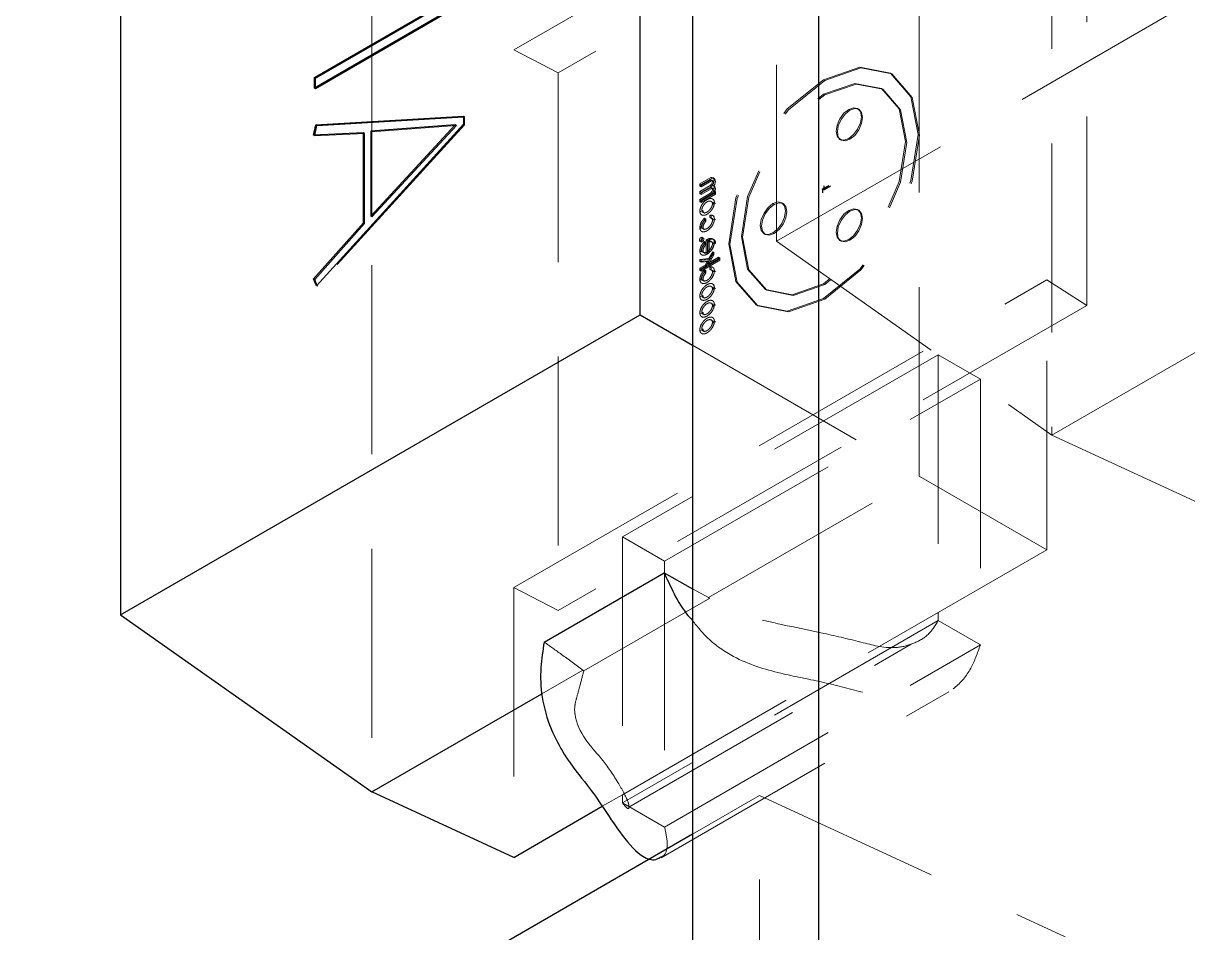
# Model space of a CAD drawing. Header units: millimetres. Extents: x 0 to 841, y 0 to 2287.
# Drawn here: x 620.8 to 628.62, y 266.16 to 272.27 of the extents above; entities that cross this region are included whole.
import ezdxf

# ---------------------------------------------------------------- set-up
doc = ezdxf.new("R2010")
doc.units = ezdxf.units.MM
doc.header["$PDSIZE"] = -1
doc.linetypes.add('HIDDEN', pattern=[1.905, 1.27, -0.635])

msp = doc.modelspace()

# ---------------------------------------------------------------- linework, layer by layer
at = {"color": 7, "linetype": 'HIDDEN', "lineweight": 18}
for p, q in [((627.7063, 277.1754), (627.7063, 269.5)), ((626.8153, 269.2257), (626.8153, 276.5746)), ((625.8569, 275.7993), (625.8569, 270.8038)), ((623.1384, 274.4519), (623.1384, 267.103)), ((624.0909, 272.0885), (627.673, 274.1564)), ((627.941, 273.9846), (624.3886, 271.9338)), ((627.941, 270.3723), (627.941, 273.9846)), ((624.0909, 273.902), (624.0909, 272.0885)), ((625.8569, 270.8038), (630.7435, 273.6247)), ((623.7544, 272.4034), (622.7586, 271.8285)), ((624.0909, 272.0885), (624.3886, 271.9338)), ((624.3886, 271.9338), (624.3886, 268.3215)), ((626.63, 271.9285), (626.6215, 271.9334)), ((622.7586, 271.8285), (622.7515, 271.8326)), ((622.7586, 271.8285), (622.7586, 271.8367)), ((626.1715, 271.8888), (626.18, 271.8839)), ((626.57, 271.8246), (626.5615, 271.8295)), ((626.1715, 271.7909), (626.18, 271.786)), ((626.3412, 271.6893), (626.3497, 271.6844)), ((626.4097, 271.6904), (626.4012, 271.6953)), ((623.7595, 271.6394), (623.7524, 271.6435)), ((623.7524, 271.639), (623.7595, 271.6394)), ((623.7595, 271.6394), (623.7595, 271.5855)), ((622.7537, 271.5118), (622.7466, 271.5159)), ((623.0891, 271.5283), (622.7537, 271.5118)), ((622.7537, 271.5118), (622.7547, 271.5163)), ((623.7595, 271.5855), (622.7724, 270.5004)), ((623.1385, 271.5389), (623.1314, 271.543)), ((623.7053, 271.5813), (623.1385, 271.5389)), ((623.1385, 271.5389), (623.1385, 270.9677)), ((623.7595, 271.5855), (623.7524, 271.5896)), ((626.2812, 271.4874), (626.2897, 271.4825)), ((626.3412, 271.4934), (626.3497, 271.4885)), ((625.3412, 271.1891), (625.4152, 271.2319)), ((625.3412, 271.1744), (625.4102, 271.2142)), ((625.3497, 271.1842), (625.4237, 271.227)), ((625.3497, 271.1695), (625.4187, 271.2093)), ((625.4102, 271.2142), (625.4187, 271.2093)), ((625.4152, 271.2319), (625.4237, 271.227)), ((625.429, 271.2099), (625.4206, 271.2148)), ((625.4369, 271.2256), (625.4284, 271.2305)), ((625.3412, 271.1891), (625.3412, 271.1744)), ((625.3412, 271.1891), (625.3497, 271.1842)), ((625.3412, 271.1371), (625.4102, 271.177)), ((625.3412, 271.1744), (625.3497, 271.1695)), ((625.3412, 271.1219), (625.4124, 271.163)), ((625.3412, 271.1219), (625.3412, 271.1371)), ((625.3412, 271.1371), (625.3497, 271.1322)), ((625.3412, 271.0849), (625.4124, 271.126)), ((625.4388, 271.1254), (625.3412, 271.069)), ((625.3497, 271.1842), (625.3497, 271.1695)), ((625.3497, 271.1322), (625.4187, 271.1721)), ((625.3497, 271.117), (625.4209, 271.1581)), ((625.3497, 271.117), (625.3497, 271.1322)), ((625.4102, 271.177), (625.4187, 271.1721)), ((625.4124, 271.163), (625.4209, 271.1581)), ((625.4124, 271.126), (625.4209, 271.1211)), ((625.4301, 271.1582), (625.4217, 271.1631)), ((625.4274, 271.1793), (625.4359, 271.1744)), ((625.4378, 271.1735), (625.4293, 271.1784)), ((625.4388, 271.1413), (625.431, 271.1368)), ((625.431, 271.1368), (625.4395, 271.1319)), ((625.4388, 271.1254), (625.4388, 271.1413)), ((625.4388, 271.1413), (625.4472, 271.1364)), ((625.4388, 271.1254), (625.4472, 271.1205)), ((625.4472, 271.1364), (625.4395, 271.1319)), ((625.4472, 271.1205), (625.4472, 271.1364)), ((625.3412, 271.1219), (625.3497, 271.117)), ((625.3412, 271.069), (625.3412, 271.0849)), ((625.3412, 271.0849), (625.3497, 271.08)), ((625.3412, 271.069), (625.3497, 271.0641)), ((625.3497, 271.08), (625.4209, 271.1211)), ((625.4472, 271.1205), (625.3497, 271.0641)), ((625.3497, 271.0641), (625.3497, 271.08)), ((625.4248, 271.0663), (625.4163, 271.0712)), ((625.426, 271.0548), (625.4345, 271.0499)), ((625.4352, 271.0825), (625.4268, 271.0874)), ((625.4388, 271.0621), (625.4472, 271.0572)), ((625.8321, 271.056), (625.8406, 271.0511)), ((625.9006, 271.057), (625.8921, 271.0619)), ((625.3412, 271.0058), (625.3497, 271.0009)), ((625.3532, 270.9806), (625.3617, 270.9757)), ((625.3539, 271.0132), (625.3624, 271.0083)), ((625.3636, 270.9968), (625.3721, 270.9919)), ((625.4081, 270.9623), (625.4081, 270.9791)), ((625.4081, 270.9791), (625.4166, 270.9742)), ((625.4166, 270.9574), (625.4166, 270.9742)), ((625.4369, 270.9705), (625.4285, 270.9754)), ((626.3412, 271.0105), (626.3497, 271.0056)), ((626.4097, 271.0115), (626.4012, 271.0164)), ((625.3412, 270.8949), (625.3497, 270.89)), ((625.3719, 270.9414), (625.3719, 270.9581)), ((625.3719, 270.9581), (625.3803, 270.9532)), ((625.3719, 270.9414), (625.3803, 270.9365)), ((625.3803, 270.9365), (625.3803, 270.9532)), ((625.4081, 270.9623), (625.4166, 270.9574)), ((625.4331, 270.9468), (625.4246, 270.9516)), ((625.4388, 270.9513), (625.4472, 270.9464)), ((625.3496, 270.8288), (625.3581, 270.8239)), ((625.3532, 270.8697), (625.3617, 270.8648)), ((625.3656, 270.8246), (625.3571, 270.8295)), ((625.3634, 270.886), (625.3719, 270.8811)), ((625.383, 270.7282), (625.383, 270.8102)), ((625.383, 270.8102), (625.3915, 270.8053)), ((625.7721, 270.8541), (625.7806, 270.8492)), ((625.8321, 270.86), (625.8406, 270.8551)), ((626.3412, 270.8145), (626.3497, 270.8096)), ((625.3412, 270.7376), (625.3497, 270.7327)), ((625.3421, 270.8036), (625.3506, 270.7987)), ((625.3496, 270.8043), (625.3581, 270.7994)), ((625.3588, 270.7319), (625.3607, 270.7308)), ((625.3719, 270.784), (625.3719, 270.8008)), ((625.3719, 270.8008), (625.3803, 270.7959)), ((625.3719, 270.784), (625.3803, 270.7791)), ((625.3803, 270.7791), (625.3803, 270.7959)), ((625.3915, 270.7233), (625.3915, 270.8053)), ((625.3944, 270.7344), (625.3944, 270.8023)), ((625.3944, 270.8023), (625.4029, 270.7974)), ((625.3944, 270.7344), (625.4029, 270.7295)), ((625.4011, 270.6872), (625.4274, 270.7328)), ((625.4029, 270.7295), (625.4029, 270.7974)), ((625.4303, 270.7939), (625.4218, 270.7988)), ((625.4274, 270.7165), (625.4274, 270.7328)), ((625.4274, 270.7328), (625.4359, 270.7279)), ((625.4388, 270.7939), (625.4472, 270.789)), ((625.8569, 270.8038), (627.7063, 269.5)), ((626.2812, 270.8086), (626.2897, 270.8037)), ((625.4011, 270.6872), (625.3412, 270.6802)), ((625.3412, 270.6802), (625.3412, 270.6667)), ((625.3412, 270.6073), (625.4675, 270.6802)), ((625.3412, 270.6802), (625.3497, 270.6754)), ((625.3412, 270.6667), (625.3927, 270.6727)), ((625.3412, 270.6667), (625.3497, 270.6618)), ((625.4096, 270.6823), (625.3497, 270.6754)), ((625.3497, 270.6754), (625.3497, 270.6618)), ((625.3497, 270.6024), (625.476, 270.6753)), ((625.3497, 270.6618), (625.4012, 270.6678)), ((625.3532, 270.7123), (625.3617, 270.7074)), ((625.3656, 270.728), (625.3673, 270.727)), ((625.3758, 270.6434), (625.3927, 270.6727)), ((625.383, 270.7282), (625.3915, 270.7233)), ((625.3843, 270.6385), (625.4012, 270.6678)), ((625.39, 270.6516), (625.4274, 270.7165)), ((625.4675, 270.6964), (625.39, 270.6516)), ((625.3927, 270.6727), (625.4012, 270.6678)), ((625.3985, 270.6467), (625.4359, 270.7116)), ((625.476, 270.6915), (625.3985, 270.6467)), ((625.4011, 270.6872), (625.4096, 270.6823)), ((625.4096, 270.6823), (625.4359, 270.7279)), ((625.4274, 270.7165), (625.4359, 270.7116)), ((625.4359, 270.7116), (625.4359, 270.7279)), ((625.4675, 270.6802), (625.4675, 270.6964)), ((625.4675, 270.6964), (625.476, 270.6915)), ((625.4675, 270.6802), (625.476, 270.6753)), ((625.476, 270.6753), (625.476, 270.6915)), ((625.3758, 270.6434), (625.3412, 270.6234)), ((625.3412, 270.6234), (625.3412, 270.6073)), ((625.3412, 270.6234), (625.3497, 270.6185)), ((625.3412, 270.6073), (625.3497, 270.6024)), ((625.3843, 270.6385), (625.3497, 270.6185)), ((625.3497, 270.6185), (625.3497, 270.6024)), ((625.3719, 270.5936), (625.3719, 270.6103)), ((625.3719, 270.6103), (625.3803, 270.6054)), ((625.3719, 270.5936), (625.3803, 270.5887)), ((625.3758, 270.6434), (625.3843, 270.6385)), ((625.3803, 270.5887), (625.3803, 270.6054)), ((625.39, 270.6516), (625.3985, 270.6467)), ((625.4081, 270.6145), (625.4081, 270.6312)), ((625.4081, 270.6312), (625.4166, 270.6263)), ((625.4081, 270.6145), (625.4166, 270.6096)), ((625.4166, 270.6096), (625.4166, 270.6263)), ((625.4331, 270.5989), (625.4246, 270.6038)), ((625.4369, 270.6227), (625.4285, 270.6276)), ((625.4388, 270.6035), (625.4472, 270.5986)), ((627.7063, 269.5), (629.6721, 270.6348)), ((622.7724, 270.5004), (622.7653, 270.5045)), ((622.7724, 270.5004), (622.7691, 270.5086)), ((624.0909, 268.4762), (627.673, 270.5441)), ((625.3412, 270.5471), (625.3497, 270.5422)), ((625.3532, 270.5219), (625.3617, 270.517)), ((625.3634, 270.5382), (625.3719, 270.5333)), ((625.4248, 270.4949), (625.4163, 270.4998)), ((625.4352, 270.5111), (625.4268, 270.516)), ((626.1715, 270.5171), (626.18, 270.5122)), ((627.941, 270.3723), (627.673, 270.5441)), ((627.673, 268.7306), (627.673, 270.5441)), ((625.3412, 270.4344), (625.3497, 270.4295)), ((625.3539, 270.4418), (625.3624, 270.4369)), ((625.3636, 270.4254), (625.3721, 270.4205)), ((625.426, 270.4834), (625.4345, 270.4785)), ((625.4388, 270.4908), (625.4472, 270.4859)), ((625.7816, 270.4784), (625.7901, 270.4735)), ((626.1715, 270.4191), (626.18, 270.4142)), ((627.941, 270.3723), (624.3886, 268.3215)), ((625.3532, 270.4092), (625.3617, 270.4043)), ((625.4248, 270.3822), (625.4163, 270.3871)), ((625.426, 270.3707), (625.4345, 270.3658)), ((625.4352, 270.3984), (625.4268, 270.4033)), ((625.4388, 270.3781), (625.4472, 270.3732)), ((625.7216, 270.3745), (625.7301, 270.3696)), ((625.3412, 270.3218), (625.3497, 270.3169)), ((625.3532, 270.2965), (625.3617, 270.2916)), ((625.3539, 270.3291), (625.3624, 270.3242)), ((625.3636, 270.3127), (625.3721, 270.3078)), ((625.4248, 270.2696), (625.4163, 270.2745)), ((625.4352, 270.2858), (625.4268, 270.2907)), ((625.4388, 270.2654), (625.4472, 270.2605)), ((625.3412, 270.2091), (625.3497, 270.2042)), ((625.3539, 270.2164), (625.3624, 270.2115)), ((625.3636, 270.2), (625.3721, 270.1951)), ((625.426, 270.2581), (625.4345, 270.2532)), ((625.3532, 270.1838), (625.3617, 270.1789)), ((626.9426, 270.0408), (624.8213, 268.8162)), ((625.2924, 270.1049), (626.8153, 269.2257)), ((627.2254, 269.8775), (626.9426, 270.0408)), ((626.9426, 270.0408), (626.9426, 268.309)), ((625.1041, 268.6529), (627.2254, 269.8775)), ((627.2254, 269.8775), (627.2254, 268.0909)), ((628.7779, 269.0046), (627.7063, 269.5)), ((625.3995, 268.4084), (626.8153, 269.2257)), ((627.673, 268.7306), (626.8153, 269.2257)), ((624.8213, 268.8162), (625.1041, 268.6529)), ((624.8213, 268.8162), (624.8213, 267.0843)), ((626.9426, 268.309), (627.673, 268.7306)), ((625.1041, 268.6529), (625.1041, 266.8663)), ((624.0909, 268.4762), (624.3886, 268.3215)), ((624.0909, 268.4762), (624.0909, 266.6627)), ((625.2924, 268.4681), (625.3995, 268.4084)), ((624.5609, 267.9164), (625.4071, 268.4049)), ((624.8213, 267.0843), (626.9426, 268.309)), ((626.9426, 268.309), (626.9426, 268.2542)), ((626.9426, 268.2542), (624.8213, 267.0296)), ((627.2254, 268.0909), (626.9426, 268.2542)), ((624.8645, 267.0008), (626.7611, 268.0957)), ((625.1041, 266.8663), (627.2254, 268.0909)), ((624.2807, 267.7625), (624.5542, 267.9204)), ((625.0804, 266.6603), (627.0137, 267.7764)), ((624.6859, 267.0062), (624.8213, 267.0843)), ((624.8213, 267.0843), (624.8213, 267.0296)), ((625.7417, 267.0781), (625.2924, 266.8186)), ((625.7417, 261.4352), (625.7417, 267.0781)), ((625.7417, 267.0781), (627.7956, 266.1286)), ((624.8213, 267.0296), (625.1041, 266.8663))]:
    msp.add_line(p, q, dxfattribs=at)
at = {"color": 7, "linetype": 'Continuous', "lineweight": 25}
for p, q in [((624.94, 270.3083), (624.94, 276.4127)), ((626.1409, 261.6574), (626.1409, 275.9632)), ((625.2924, 275.4733), (625.2924, 261.1676)), ((621.4498, 274.3978), (621.4498, 268.2935)), ((622.7515, 271.9033), (623.6413, 272.417)), ((623.7473, 272.4075), (622.7515, 271.8326)), ((622.7586, 271.8992), (623.6484, 272.4129)), ((622.7515, 271.8326), (622.7515, 271.9033)), ((622.7586, 271.8992), (622.7515, 271.9033)), ((622.7586, 271.8367), (622.7586, 271.8992)), ((622.7621, 271.5855), (623.7524, 271.6435)), ((622.7692, 271.5815), (623.7524, 271.639)), ((623.7524, 271.6435), (623.7524, 271.5896)), ((622.7466, 271.5159), (622.7621, 271.5855)), ((623.0821, 271.5324), (622.7466, 271.5159)), ((622.7547, 271.5163), (622.7692, 271.5815)), ((622.7692, 271.5815), (622.7621, 271.5855)), ((623.7524, 271.5896), (622.7653, 270.5045)), ((623.0821, 270.927), (623.0821, 271.5324)), ((623.0891, 271.5283), (623.0821, 271.5324)), ((623.0891, 270.9229), (623.0891, 271.5283)), ((623.6982, 271.5853), (623.1314, 271.543)), ((623.1314, 270.9718), (623.6982, 271.5853)), ((623.1314, 271.543), (623.1314, 270.9718)), ((623.1385, 270.9677), (623.7053, 271.5813)), ((623.7053, 271.5813), (623.6982, 271.5853)), ((623.1385, 270.9677), (623.1314, 270.9718)), ((622.7466, 270.5504), (623.0821, 270.927)), ((622.7537, 270.5463), (623.0891, 270.9229)), ((623.0891, 270.9229), (623.0821, 270.927)), ((622.7653, 270.5045), (622.7466, 270.5504)), ((622.7537, 270.5463), (622.7466, 270.5504)), ((622.7691, 270.5086), (622.7537, 270.5463)), ((621.4498, 268.2935), (624.94, 270.3083)), ((624.94, 270.3083), (625.2924, 270.1049)), ((624.2953, 268.1096), (625.101, 268.5747)), ((625.101, 268.5747), (625.2924, 268.4681)), ((621.4498, 268.2935), (623.1384, 267.103)), ((623.1384, 267.103), (624.2807, 267.7625)), ((624.0909, 266.6627), (623.1384, 267.103)), ((624.0909, 266.6627), (624.6859, 267.0062)), ((625.2924, 266.8186), (620.1904, 263.8734))]:
    msp.add_line(p, q, dxfattribs=at)
at = {"color": 7, "linetype": 'Continuous'}
for p, q in [((626.1648, 271.153), (626.2067, 271.1772)), ((626.1648, 271.153), (626.2067, 271.1772)), ((626.1648, 271.153), (626.1648, 271.1288)), ((626.1648, 271.153), (626.1648, 271.1288)), ((626.1758, 271.1515), (626.1758, 271.1757)), ((626.1758, 271.1515), (626.2177, 271.1757))]:
    msp.add_line(p, q, dxfattribs=at)
at = {"color": 7, "linetype": 'HIDDEN', "lineweight": 18, "flags": 128}
for points in [[(626.1715, 271.8888), (626.4151, 271.9735), (626.6215, 271.9334), (626.7595, 271.7746), (626.8079, 271.5213), (626.7595, 271.2121), (626.6215, 270.8941), (626.4151, 270.6156), (626.1715, 270.4191)], [(626.18, 271.8839), (626.4236, 271.9686), (626.63, 271.9285), (626.768, 271.7697), (626.8164, 271.5164), (626.768, 271.2072), (626.63, 270.8892), (626.4236, 270.6107), (626.18, 270.4142)], [(626.1715, 270.4191), (625.928, 270.3344), (625.7215, 270.3745), (625.5836, 270.5333), (625.5351, 270.7866), (625.5836, 271.0958), (625.7215, 271.4138), (625.928, 271.6923), (626.1715, 271.8888)], [(626.18, 270.4142), (625.9365, 270.3295), (625.73, 270.3696), (625.5921, 270.5284), (625.5436, 270.7817), (625.5921, 271.0909), (625.73, 271.4089), (625.9365, 271.6874), (626.18, 271.8839)], [(626.1715, 271.7909), (626.3826, 271.8642), (626.5615, 271.8295), (626.6811, 271.6919), (626.7231, 271.4724), (626.6811, 271.2044), (626.5615, 270.9287), (626.3826, 270.6874), (626.1715, 270.5171)], [(626.18, 271.786), (626.3911, 271.8593), (626.57, 271.8246), (626.6896, 271.687), (626.7316, 271.4675), (626.6896, 271.1995), (626.57, 270.9238), (626.3911, 270.6825), (626.18, 270.5122)], [(626.1715, 270.5171), (625.9605, 270.4437), (625.7815, 270.4785), (625.662, 270.6161), (625.62, 270.8356), (625.662, 271.1035), (625.7815, 271.3792), (625.9605, 271.6205), (626.1715, 271.7909)], [(626.18, 270.5122), (625.969, 270.4388), (625.79, 270.4736), (625.6705, 270.6112), (625.6285, 270.8307), (625.6705, 271.0986), (625.79, 271.3743), (625.969, 271.6156), (626.18, 271.786)], [(626.3412, 271.4934), (626.3088, 271.4821), (626.2812, 271.4874), (626.2628, 271.5086), (626.2564, 271.5424), (626.2628, 271.5836), (626.2812, 271.626), (626.3088, 271.6631), (626.3412, 271.6893)], [(626.3497, 271.4885), (626.3173, 271.4772), (626.2897, 271.4825), (626.2713, 271.5037), (626.2649, 271.5375), (626.2713, 271.5787), (626.2897, 271.6211), (626.3173, 271.6582), (626.3497, 271.6844)], [(626.3412, 271.6893), (626.3737, 271.7006), (626.4012, 271.6953), (626.4196, 271.6741), (626.4261, 271.6403), (626.4196, 271.5991), (626.4012, 271.5567), (626.3737, 271.5196), (626.3412, 271.4934)], [(626.3497, 271.6844), (626.3822, 271.6957), (626.4097, 271.6904), (626.4281, 271.6692), (626.4346, 271.6354), (626.4281, 271.5942), (626.4097, 271.5518), (626.3822, 271.5147), (626.3497, 271.4885)], [(625.4102, 271.177), (625.416, 271.1821), (625.4209, 271.189), (625.4242, 271.1968), (625.4253, 271.2043), (625.4242, 271.2105), (625.4209, 271.2145), (625.416, 271.2158), (625.4102, 271.2142)], [(625.4274, 271.1793), (625.4326, 271.1894), (625.436, 271.1998), (625.4373, 271.2097), (625.4365, 271.2185), (625.4336, 271.2255), (625.4289, 271.2303), (625.4226, 271.2324), (625.4152, 271.2319)], [(625.4187, 271.1721), (625.4245, 271.1772), (625.4294, 271.1841), (625.4326, 271.1919), (625.4338, 271.1994), (625.4326, 271.2056), (625.4294, 271.2096), (625.4245, 271.2109), (625.4187, 271.2093)], [(625.4359, 271.1744), (625.4411, 271.1845), (625.4444, 271.1949), (625.4458, 271.2048), (625.445, 271.2136), (625.4421, 271.2206), (625.4374, 271.2254), (625.4311, 271.2275), (625.4237, 271.227)], [(625.4124, 271.126), (625.4179, 271.1313), (625.4224, 271.138), (625.4254, 271.1455), (625.4264, 271.1526), (625.4254, 271.1586), (625.4224, 271.1626), (625.4179, 271.1642), (625.4124, 271.163)], [(625.4209, 271.1211), (625.4264, 271.1264), (625.4309, 271.1331), (625.4338, 271.1406), (625.4349, 271.1477), (625.4338, 271.1537), (625.4309, 271.1577), (625.4264, 271.1593), (625.4209, 271.1581)], [(625.431, 271.1368), (625.434, 271.1437), (625.4361, 271.1506), (625.4372, 271.1573), (625.4372, 271.1635), (625.4362, 271.169), (625.4342, 271.1736), (625.4312, 271.1771), (625.4274, 271.1793)], [(625.4395, 271.1319), (625.4425, 271.1388), (625.4446, 271.1457), (625.4457, 271.1524), (625.4457, 271.1586), (625.4447, 271.1641), (625.4427, 271.1687), (625.4397, 271.1722), (625.4359, 271.1744)], [(625.8321, 270.86), (625.7997, 270.8487), (625.7721, 270.8541), (625.7537, 270.8753), (625.7473, 270.909), (625.7537, 270.9503), (625.7721, 270.9927), (625.7997, 271.0298), (625.8321, 271.056)], [(625.8406, 270.8551), (625.8081, 270.8438), (625.7806, 270.8492), (625.7622, 270.8704), (625.7558, 270.9041), (625.7622, 270.9454), (625.7806, 270.9878), (625.8081, 271.0249), (625.8406, 271.0511)], [(625.8321, 271.056), (625.8646, 271.0673), (625.8921, 271.0619), (625.9105, 271.0408), (625.917, 271.007), (625.9105, 270.9658), (625.8921, 270.9234), (625.8646, 270.8862), (625.8321, 270.86)], [(625.8406, 271.0511), (625.8731, 271.0624), (625.9006, 271.057), (625.919, 271.0359), (625.9255, 271.0021), (625.919, 270.9609), (625.9006, 270.9185), (625.8731, 270.8813), (625.8406, 270.8551)], [(626.3412, 270.8145), (626.3088, 270.8032), (626.2812, 270.8086), (626.2628, 270.8297), (626.2564, 270.8635), (626.2628, 270.9047), (626.2812, 270.9471), (626.3088, 270.9843), (626.3412, 271.0105)], [(626.3497, 270.8096), (626.3173, 270.7983), (626.2897, 270.8037), (626.2713, 270.8248), (626.2649, 270.8586), (626.2713, 270.8998), (626.2897, 270.9422), (626.3173, 270.9794), (626.3497, 271.0056)], [(626.3412, 271.0105), (626.3737, 271.0218), (626.4012, 271.0164), (626.4196, 270.9952), (626.4261, 270.9615), (626.4196, 270.9203), (626.4012, 270.8778), (626.3737, 270.8407), (626.3412, 270.8145)], [(626.3497, 271.0056), (626.3822, 271.0169), (626.4097, 271.0115), (626.4281, 270.9904), (626.4346, 270.9566), (626.4281, 270.9154), (626.4097, 270.8729), (626.3822, 270.8358), (626.3497, 270.8096)], [(625.3496, 270.8043), (625.3455, 270.8029), (625.3421, 270.8036), (625.3398, 270.8062), (625.339, 270.8104), (625.3398, 270.8156), (625.3421, 270.8209), (625.3455, 270.8255), (625.3496, 270.8288)], [(625.3581, 270.7994), (625.354, 270.798), (625.3506, 270.7987), (625.3483, 270.8013), (625.3474, 270.8055), (625.3483, 270.8107), (625.3506, 270.816), (625.354, 270.8206), (625.3581, 270.8239)], [(625.3496, 270.8288), (625.3536, 270.8302), (625.3571, 270.8295), (625.3594, 270.8269), (625.3602, 270.8227), (625.3594, 270.8175), (625.3571, 270.8122), (625.3536, 270.8076), (625.3496, 270.8043)], [(625.3581, 270.8239), (625.3621, 270.8253), (625.3656, 270.8246), (625.3679, 270.822), (625.3687, 270.8178), (625.3679, 270.8126), (625.3656, 270.8073), (625.3621, 270.8027), (625.3581, 270.7994)]]:
    msp.add_lwpolyline(points, dxfattribs=at)
at = {"color": 7, "linetype": 'HIDDEN', "lineweight": 18}
for points, knots in [([(625.3412, 271.0058), (625.3413, 271.0089), (625.3417, 271.0156), (625.3448, 271.0276), (625.3509, 271.0418), (625.3609, 271.0574), (625.3743, 271.0722), (625.39, 271.0839), (625.4056, 271.0903), (625.4191, 271.091), (625.429, 271.0869), (625.4351, 271.0797), (625.4383, 271.0713), (625.4386, 271.065), (625.4388, 271.0621)], [0, 0, 0, 0, 0.053784, 0.117806, 0.194259, 0.284674, 0.388205, 0.5, 0.611795, 0.715326, 0.805741, 0.882194, 0.946216, 1, 1, 1, 1]), ([(625.4388, 271.0621), (625.4386, 271.0591), (625.4383, 271.0524), (625.4351, 271.0404), (625.429, 271.0261), (625.4191, 271.0105), (625.4056, 270.9957), (625.39, 270.9841), (625.3743, 270.9776), (625.3609, 270.9769), (625.3509, 270.9811), (625.3448, 270.9882), (625.3417, 270.9966), (625.3413, 271.0029), (625.3412, 271.0058)], [0, 0, 0, 0, 0.053784, 0.117806, 0.194259, 0.284674, 0.388205, 0.5, 0.611795, 0.715326, 0.805741, 0.882194, 0.946216, 1, 1, 1, 1]), ([(625.3539, 271.0132), (625.3546, 271.0179), (625.3561, 271.028), (625.3651, 271.044), (625.3765, 271.0583), (625.39, 271.0693), (625.4035, 271.0739), (625.4149, 271.0727), (625.4238, 271.0671), (625.4253, 271.0588), (625.426, 271.0548)], [0, 0, 0, 0, 0.111736, 0.23533, 0.367087, 0.5, 0.632913, 0.76467, 0.888264, 1, 1, 1, 1]), ([(625.426, 271.0548), (625.4253, 271.05), (625.4238, 271.0399), (625.4149, 271.024), (625.4035, 271.0096), (625.39, 270.9986), (625.3765, 270.994), (625.3651, 270.9952), (625.3561, 271.0009), (625.3546, 271.0092), (625.3539, 271.0132)], [0, 0, 0, 0, 0.111736, 0.23533, 0.367087, 0.5, 0.632913, 0.76467, 0.888264, 1, 1, 1, 1]), ([(625.4246, 271.0659), (625.4272, 271.0646), (625.4326, 271.0617), (625.4339, 271.0539), (625.4345, 271.0499)], [0, 0, 0, 0, 0.480408, 1, 1, 1, 1]), ([(625.3723, 270.9922), (625.3697, 270.9936), (625.3643, 270.9964), (625.3631, 271.0042), (625.3624, 271.0083)], [0, 0, 0, 0, 0.480408, 1, 1, 1, 1]), ([(625.4081, 270.9791), (625.4128, 270.9794), (625.4222, 270.98), (625.4321, 270.9735), (625.4378, 270.9635), (625.4384, 270.9553), (625.4388, 270.9513)], [0, 0, 0, 0, 0.289345, 0.578702, 0.796119, 1, 1, 1, 1]), ([(625.3412, 270.8949), (625.3417, 270.9006), (625.3428, 270.9123), (625.3527, 270.936), (625.3646, 270.9497), (625.3719, 270.9581)], [0, 0, 0, 0, 0.262326, 0.545229, 1, 1, 1, 1]), ([(625.4388, 270.9513), (625.4386, 270.9482), (625.4383, 270.9415), (625.4351, 270.9295), (625.429, 270.9152), (625.4191, 270.8997), (625.4056, 270.8848), (625.39, 270.8732), (625.3743, 270.8668), (625.3609, 270.8661), (625.3509, 270.8702), (625.3448, 270.8774), (625.3417, 270.8858), (625.3413, 270.8921), (625.3412, 270.8949)], [0, 0, 0, 0, 0.053784, 0.117806, 0.194259, 0.284674, 0.388205, 0.5, 0.611795, 0.715326, 0.805741, 0.882194, 0.946216, 1, 1, 1, 1]), ([(625.3497, 270.89), (625.3502, 270.8957), (625.3513, 270.9074), (625.3612, 270.9311), (625.373, 270.9448), (625.3803, 270.9532)], [0, 0, 0, 0, 0.262326, 0.545229, 1, 1, 1, 1]), ([(625.4081, 270.9623), (625.4112, 270.9618), (625.4171, 270.9609), (625.4235, 270.9551), (625.4268, 270.9462), (625.425, 270.9338), (625.4194, 270.9208), (625.4112, 270.9081), (625.4011, 270.8967), (625.39, 270.8881), (625.3788, 270.8838), (625.3688, 270.8836), (625.3606, 270.8869), (625.355, 270.8934), (625.3531, 270.9036), (625.3564, 270.9164), (625.3628, 270.9295), (625.3688, 270.9373), (625.3719, 270.9414)], [0, 0, 0, 0, 0.06591, 0.127752, 0.184575, 0.240344, 0.300579, 0.365486, 0.4327, 0.5, 0.5673, 0.634514, 0.699421, 0.759656, 0.815425, 0.872248, 0.93409, 1, 1, 1, 1]), ([(625.3721, 270.8815), (625.3711, 270.8818), (625.3675, 270.8831), (625.3635, 270.8886), (625.3616, 270.8987), (625.3649, 270.9115), (625.3713, 270.9246), (625.3773, 270.9325), (625.3803, 270.9365)], [0, 0, 0, 0, 0.070993, 0.257163, 0.429529, 0.605153, 0.796291, 1, 1, 1, 1]), ([(625.4166, 270.9574), (625.4196, 270.9569), (625.4255, 270.9558), (625.4312, 270.9518), (625.4324, 270.9474), (625.4327, 270.9464)], [0, 0, 0, 0, 0.446725, 0.865882, 1, 1, 1, 1]), ([(625.383, 270.8102), (625.3905, 270.8146), (625.406, 270.8237), (625.4236, 270.8224), (625.4334, 270.8142), (625.438, 270.8052), (625.4385, 270.7975), (625.4388, 270.7939)], [0, 0, 0, 0, 0.2842685, 0.5852988, 0.7353595, 0.8739265, 1, 1, 1, 1]), ([(625.3915, 270.8053), (625.399, 270.8097), (625.4144, 270.8188), (625.4321, 270.8175), (625.4419, 270.8093), (625.4464, 270.8003), (625.447, 270.7927), (625.4472, 270.789)], [0, 0, 0, 0, 0.2842685, 0.5852988, 0.7353595, 0.8739265, 1, 1, 1, 1]), ([(625.3412, 270.7376), (625.3417, 270.7432), (625.3428, 270.755), (625.3527, 270.7786), (625.3646, 270.7923), (625.3719, 270.8008)], [0, 0, 0, 0, 0.262326, 0.54523, 1, 1, 1, 1]), ([(625.4388, 270.7939), (625.4386, 270.7908), (625.4383, 270.7841), (625.4351, 270.7721), (625.429, 270.7579), (625.4191, 270.7423), (625.4056, 270.7275), (625.39, 270.7159), (625.3743, 270.7094), (625.3609, 270.7087), (625.3509, 270.7128), (625.3448, 270.72), (625.3417, 270.7284), (625.3413, 270.7347), (625.3412, 270.7376)], [0, 0, 0, 0, 0.053784, 0.117806, 0.194259, 0.284674, 0.388205, 0.5, 0.611795, 0.715326, 0.805741, 0.882194, 0.946216, 1, 1, 1, 1]), ([(625.3497, 270.7327), (625.3502, 270.7383), (625.3513, 270.7501), (625.3612, 270.7737), (625.373, 270.7874), (625.3803, 270.7959)], [0, 0, 0, 0, 0.262326, 0.54523, 1, 1, 1, 1]), ([(625.383, 270.7282), (625.3765, 270.7272), (625.3669, 270.7256), (625.3581, 270.7318), (625.354, 270.7389), (625.3536, 270.7492), (625.3573, 270.7609), (625.3634, 270.773), (625.369, 270.7803), (625.3719, 270.784)], [0, 0, 0, 0, 0.267845, 0.395145, 0.51294, 0.624534, 0.740912, 0.866836, 1, 1, 1, 1]), ([(625.3915, 270.7233), (625.385, 270.7223), (625.3754, 270.7207), (625.3666, 270.7269), (625.3625, 270.734), (625.3621, 270.7443), (625.3657, 270.756), (625.3719, 270.7681), (625.3775, 270.7754), (625.3803, 270.7791)], [0, 0, 0, 0, 0.267845, 0.395145, 0.51294, 0.624534, 0.740912, 0.866836, 1, 1, 1, 1]), ([(625.3944, 270.8023), (625.3985, 270.8035), (625.4065, 270.806), (625.4166, 270.8037), (625.4239, 270.7977), (625.4271, 270.7871), (625.4239, 270.7729), (625.4166, 270.7585), (625.4065, 270.7446), (625.3985, 270.7378), (625.3944, 270.7344)], [0, 0, 0, 0, 0.133809, 0.265222, 0.38803, 0.5, 0.61197, 0.734778, 0.866191, 1, 1, 1, 1]), ([(625.4029, 270.7974), (625.407, 270.7987), (625.4141, 270.8011), (625.4199, 270.7993), (625.4223, 270.7985)], [0, 0, 0, 0, 0.577759, 1, 1, 1, 1]), ([(625.4279, 270.7953), (625.4293, 270.7943), (625.4331, 270.7916), (625.4355, 270.7821), (625.4324, 270.768), (625.4251, 270.7536), (625.415, 270.7397), (625.407, 270.7329), (625.4029, 270.7295)], [0, 0, 0, 0, 0.102796, 0.266954, 0.431112, 0.61116, 0.803824, 1, 1, 1, 1]), ([(625.3412, 270.5471), (625.3417, 270.5528), (625.3428, 270.5645), (625.3527, 270.5882), (625.3646, 270.6019), (625.3719, 270.6103)], [0, 0, 0, 0, 0.262326, 0.545229, 1, 1, 1, 1]), ([(625.4388, 270.6035), (625.4386, 270.6004), (625.4383, 270.5937), (625.4351, 270.5817), (625.429, 270.5674), (625.4191, 270.5519), (625.4056, 270.537), (625.39, 270.5254), (625.3743, 270.519), (625.3609, 270.5183), (625.3509, 270.5224), (625.3448, 270.5296), (625.3417, 270.538), (625.3413, 270.5442), (625.3412, 270.5471)], [0, 0, 0, 0, 0.053784, 0.117806, 0.194259, 0.284674, 0.388205, 0.5, 0.611795, 0.715326, 0.805741, 0.882194, 0.946216, 1, 1, 1, 1]), ([(625.3497, 270.5422), (625.3502, 270.5479), (625.3513, 270.5596), (625.3612, 270.5833), (625.373, 270.597), (625.3803, 270.6054)], [0, 0, 0, 0, 0.262326, 0.545229, 1, 1, 1, 1]), ([(625.4081, 270.6145), (625.4112, 270.614), (625.4171, 270.613), (625.4235, 270.6073), (625.4268, 270.5983), (625.425, 270.586), (625.4194, 270.573), (625.4112, 270.5603), (625.4011, 270.5489), (625.39, 270.5403), (625.3788, 270.536), (625.3688, 270.5358), (625.3606, 270.5391), (625.355, 270.5456), (625.3531, 270.5558), (625.3564, 270.5685), (625.3628, 270.5817), (625.3688, 270.5895), (625.3719, 270.5936)], [0, 0, 0, 0, 0.06591, 0.127752, 0.184575, 0.240344, 0.300579, 0.365486, 0.4327, 0.5, 0.5673, 0.634514, 0.699421, 0.759656, 0.815425, 0.872248, 0.93409, 1, 1, 1, 1]), ([(625.3721, 270.5337), (625.3711, 270.534), (625.3675, 270.5353), (625.3635, 270.5408), (625.3616, 270.5509), (625.3649, 270.5637), (625.3713, 270.5768), (625.3773, 270.5846), (625.3803, 270.5887)], [0, 0, 0, 0, 0.070993, 0.257163, 0.429529, 0.605153, 0.796291, 1, 1, 1, 1]), ([(625.4081, 270.6312), (625.4128, 270.6315), (625.4222, 270.6322), (625.4321, 270.6257), (625.4378, 270.6157), (625.4384, 270.6075), (625.4388, 270.6035)], [0, 0, 0, 0, 0.289345, 0.578702, 0.796119, 1, 1, 1, 1]), ([(625.4166, 270.6096), (625.4196, 270.6091), (625.4255, 270.608), (625.4312, 270.604), (625.4324, 270.5996), (625.4327, 270.5985)], [0, 0, 0, 0, 0.4467248, 0.8658822, 1, 1, 1, 1]), ([(625.3412, 270.4344), (625.3413, 270.4375), (625.3417, 270.4442), (625.3448, 270.4562), (625.3509, 270.4705), (625.3609, 270.486), (625.3743, 270.5009), (625.39, 270.5125), (625.4056, 270.5189), (625.4191, 270.5196), (625.429, 270.5155), (625.4351, 270.5083), (625.4383, 270.4999), (625.4386, 270.4936), (625.4388, 270.4908)], [0, 0, 0, 0, 0.053784, 0.117806, 0.194259, 0.284674, 0.388205, 0.5, 0.611795, 0.715326, 0.805741, 0.882194, 0.946216, 1, 1, 1, 1]), ([(625.3539, 270.4418), (625.3546, 270.4466), (625.3561, 270.4566), (625.3651, 270.4726), (625.3765, 270.487), (625.39, 270.498), (625.4035, 270.5026), (625.4149, 270.5014), (625.4238, 270.4957), (625.4253, 270.4874), (625.426, 270.4834)], [0, 0, 0, 0, 0.111736, 0.23533, 0.367087, 0.5, 0.632913, 0.76467, 0.888264, 1, 1, 1, 1]), ([(625.4388, 270.4908), (625.4386, 270.4877), (625.4383, 270.481), (625.4351, 270.469), (625.429, 270.4547), (625.4191, 270.4392), (625.4056, 270.4244), (625.39, 270.4127), (625.3743, 270.4063), (625.3609, 270.4056), (625.3509, 270.4097), (625.3448, 270.4169), (625.3417, 270.4253), (625.3413, 270.4316), (625.3412, 270.4344)], [0, 0, 0, 0, 0.053784, 0.117806, 0.194259, 0.284674, 0.388205, 0.5, 0.611795, 0.715326, 0.805741, 0.882194, 0.946216, 1, 1, 1, 1]), ([(625.426, 270.4834), (625.4253, 270.4786), (625.4238, 270.4686), (625.4149, 270.4526), (625.4035, 270.4383), (625.39, 270.4272), (625.3765, 270.4227), (625.3651, 270.4239), (625.3561, 270.4295), (625.3546, 270.4378), (625.3539, 270.4418)], [0, 0, 0, 0, 0.111736, 0.23533, 0.367087, 0.5, 0.632913, 0.76467, 0.888264, 1, 1, 1, 1]), ([(625.3723, 270.4208), (625.3697, 270.4222), (625.3643, 270.4251), (625.3631, 270.4328), (625.3624, 270.4369)], [0, 0, 0, 0, 0.480408, 1, 1, 1, 1]), ([(625.4246, 270.4946), (625.4272, 270.4932), (625.4326, 270.4904), (625.4339, 270.4826), (625.4345, 270.4785)], [0, 0, 0, 0, 0.480408, 1, 1, 1, 1]), ([(625.3412, 270.3218), (625.3413, 270.3248), (625.3417, 270.3315), (625.3448, 270.3435), (625.3509, 270.3578), (625.3609, 270.3734), (625.3743, 270.3882), (625.39, 270.3998), (625.4056, 270.4063), (625.4191, 270.407), (625.429, 270.4028), (625.4351, 270.3957), (625.4383, 270.3873), (625.4386, 270.381), (625.4388, 270.3781)], [0, 0, 0, 0, 0.0537844, 0.1178061, 0.1942591, 0.2846742, 0.3882046, 0.5, 0.6117954, 0.7153258, 0.8057409, 0.8821939, 0.9462156, 1, 1, 1, 1]), ([(625.4388, 270.3781), (625.4386, 270.375), (625.4383, 270.3683), (625.4351, 270.3563), (625.429, 270.3421), (625.4191, 270.3265), (625.4056, 270.3117), (625.39, 270.3), (625.3743, 270.2936), (625.3609, 270.2929), (625.3509, 270.297), (625.3448, 270.3042), (625.3417, 270.3126), (625.3413, 270.3189), (625.3412, 270.3218)], [0, 0, 0, 0, 0.053784, 0.117806, 0.194259, 0.284674, 0.388205, 0.5, 0.611795, 0.715326, 0.805741, 0.882194, 0.946216, 1, 1, 1, 1]), ([(625.3539, 270.3291), (625.3546, 270.3339), (625.3561, 270.344), (625.3651, 270.3599), (625.3765, 270.3743), (625.39, 270.3853), (625.4035, 270.3899), (625.4149, 270.3887), (625.4238, 270.383), (625.4253, 270.3747), (625.426, 270.3707)], [0, 0, 0, 0, 0.111736, 0.23533, 0.367087, 0.5, 0.632913, 0.76467, 0.888264, 1, 1, 1, 1]), ([(625.426, 270.3707), (625.4253, 270.366), (625.4238, 270.3559), (625.4149, 270.3399), (625.4035, 270.3256), (625.39, 270.3146), (625.3765, 270.31), (625.3651, 270.3112), (625.3561, 270.3168), (625.3546, 270.3252), (625.3539, 270.3291)], [0, 0, 0, 0, 0.111736, 0.23533, 0.367087, 0.5, 0.632913, 0.76467, 0.888264, 1, 1, 1, 1]), ([(625.4246, 270.3819), (625.4272, 270.3805), (625.4326, 270.3777), (625.4339, 270.3699), (625.4345, 270.3658)], [0, 0, 0, 0, 0.480408, 1, 1, 1, 1]), ([(625.3412, 270.2091), (625.3413, 270.2121), (625.3417, 270.2188), (625.3448, 270.2309), (625.3509, 270.2451), (625.3609, 270.2607), (625.3743, 270.2755), (625.39, 270.2871), (625.4056, 270.2936), (625.4191, 270.2943), (625.429, 270.2902), (625.4351, 270.283), (625.4383, 270.2746), (625.4386, 270.2683), (625.4388, 270.2654)], [0, 0, 0, 0, 0.053784, 0.117806, 0.194259, 0.284674, 0.388205, 0.5, 0.611795, 0.715326, 0.805741, 0.882194, 0.946216, 1, 1, 1, 1]), ([(625.4388, 270.2654), (625.4386, 270.2624), (625.4383, 270.2557), (625.4351, 270.2436), (625.429, 270.2294), (625.4191, 270.2138), (625.4056, 270.199), (625.39, 270.1874), (625.3743, 270.1809), (625.3609, 270.1802), (625.3509, 270.1843), (625.3448, 270.1915), (625.3417, 270.1999), (625.3413, 270.2062), (625.3412, 270.2091)], [0, 0, 0, 0, 0.053784, 0.117806, 0.194259, 0.284674, 0.388205, 0.5, 0.611795, 0.715326, 0.805741, 0.882194, 0.946216, 1, 1, 1, 1]), ([(625.3539, 270.2164), (625.3546, 270.2212), (625.3561, 270.2313), (625.3651, 270.2473), (625.3765, 270.2616), (625.39, 270.2726), (625.4035, 270.2772), (625.4149, 270.276), (625.4238, 270.2703), (625.4253, 270.262), (625.426, 270.2581)], [0, 0, 0, 0, 0.111736, 0.23533, 0.367087, 0.5, 0.632913, 0.76467, 0.888264, 1, 1, 1, 1]), ([(625.3723, 270.3082), (625.3697, 270.3095), (625.3643, 270.3124), (625.3631, 270.3202), (625.3624, 270.3242)], [0, 0, 0, 0, 0.480408, 1, 1, 1, 1]), ([(625.4246, 270.2692), (625.4272, 270.2678), (625.4326, 270.265), (625.4339, 270.2572), (625.4345, 270.2532)], [0, 0, 0, 0, 0.480408, 1, 1, 1, 1]), ([(625.426, 270.2581), (625.4253, 270.2533), (625.4238, 270.2432), (625.4149, 270.2272), (625.4035, 270.2129), (625.39, 270.2019), (625.3765, 270.1973), (625.3651, 270.1985), (625.3561, 270.2041), (625.3546, 270.2125), (625.3539, 270.2164)], [0, 0, 0, 0, 0.111736, 0.23533, 0.367087, 0.5, 0.632913, 0.76467, 0.888264, 1, 1, 1, 1]), ([(625.3723, 270.1955), (625.3697, 270.1968), (625.3643, 270.1997), (625.3631, 270.2075), (625.3624, 270.2115)], [0, 0, 0, 0, 0.480408, 1, 1, 1, 1]), ([(625.4071, 268.4049), (625.4057, 268.4056), (625.4031, 268.4067), (625.4006, 268.4079), (625.3995, 268.4084)], [0, 0, 0, 0, 0.56, 1, 1, 1, 1]), ([(626.9426, 268.2542), (626.9207, 268.2188), (626.8789, 268.1512), (626.7735, 268.0956), (626.6251, 268.0575), (626.4202, 268.1111), (626.0992, 268.1886), (625.8199, 268.2388), (625.5922, 268.3011), (625.5163, 268.3173), (625.4532, 268.3509), (625.4236, 268.3856), (625.4071, 268.4049)], [0, 0, 0, 0, 0.071632, 0.136705, 0.203289, 0.33488, 0.496652, 0.799182, 0.85081, 0.893863, 0.940949, 1, 1, 1, 1]), ([(625.2924, 268.2541), (625.3249, 268.2134), (625.4008, 268.1183), (625.6062, 267.9779), (625.8641, 267.8998), (626.1576, 267.8454), (626.444, 267.7711), (626.7043, 267.7016), (626.9104, 267.7188), (627.0594, 267.7943), (627.1653, 267.9207), (627.2061, 268.0361), (627.2254, 268.0909)], [0, 0, 0, 0, 0.064623, 0.150596, 0.293689, 0.411656, 0.531923, 0.669289, 0.753164, 0.836123, 0.922294, 1, 1, 1, 1]), ([(624.5542, 267.9204), (624.5069, 267.9562), (624.4226, 268.0202), (624.3342, 268.0823), (624.2953, 268.1096)], [0, 0, 0, 0, 0.559982, 1, 1, 1, 1]), ([(624.5609, 267.9164), (624.5527, 267.8829), (624.5379, 267.8225), (624.5138, 267.7386), (624.4958, 267.6682), (624.5203, 267.4886), (624.6652, 267.3607), (624.7906, 267.1704), (624.8628, 267.0402), (624.8665, 266.9947), (624.8578, 266.9845), (624.8339, 267.0141), (624.8213, 267.0296)], [0, 0, 0, 0, 0.0590512, 0.1061372, 0.1491904, 0.2008179, 0.5033476, 0.66512, 0.7967111, 0.8632945, 0.9283675, 1, 1, 1, 1]), ([(624.5542, 267.9204), (624.5554, 267.9196), (624.5577, 267.9183), (624.5599, 267.917), (624.5609, 267.9164)], [0, 0, 0, 0, 0.56, 1, 1, 1, 1]), ([(625.0738, 266.664), (625.0811, 266.6662), (625.1108, 266.675), (625.1306, 266.7488), (625.1126, 266.8285), (625.1041, 266.8663)], [0, 0, 0, 0, 0.147193, 0.59562, 1, 1, 1, 1])]:
    msp.add_open_spline(points, degree=3, knots=knots, dxfattribs=at)
at = {"color": 7, "linetype": 'Continuous', "lineweight": 25}
for points, knots in [([(625.101, 268.5747), (625.1197, 268.5345), (625.1597, 268.4491), (625.2198, 268.3344), (625.2784, 268.2696), (625.2924, 268.2541)], [0, 0, 0, 0, 0.402757, 0.857718, 1, 1, 1, 1]), ([(624.2953, 268.1096), (624.2862, 268.0535), (624.2668, 267.9339), (624.2737, 267.7327), (624.3357, 267.525), (624.4497, 267.3107), (624.5808, 267.1588), (624.6919, 266.9995), (624.8062, 266.8247), (624.9244, 266.6772), (625.0302, 266.637), (625.0615, 266.6564), (625.0738, 266.664)], [0, 0, 0, 0, 0.073009, 0.15548, 0.246766, 0.333898, 0.47892, 0.598477, 0.720365, 0.859583, 0.944589, 1, 1, 1, 1])]:
    msp.add_open_spline(points, degree=3, knots=knots, dxfattribs=at)
at = {"color": 7, "linetype": 'Continuous'}
for p in [(626.1648, 271.153), (626.1648, 271.153), (626.1758, 271.1515)]:
    msp.add_point(p, dxfattribs=at)

doc.saveas('drawing.dxf')
